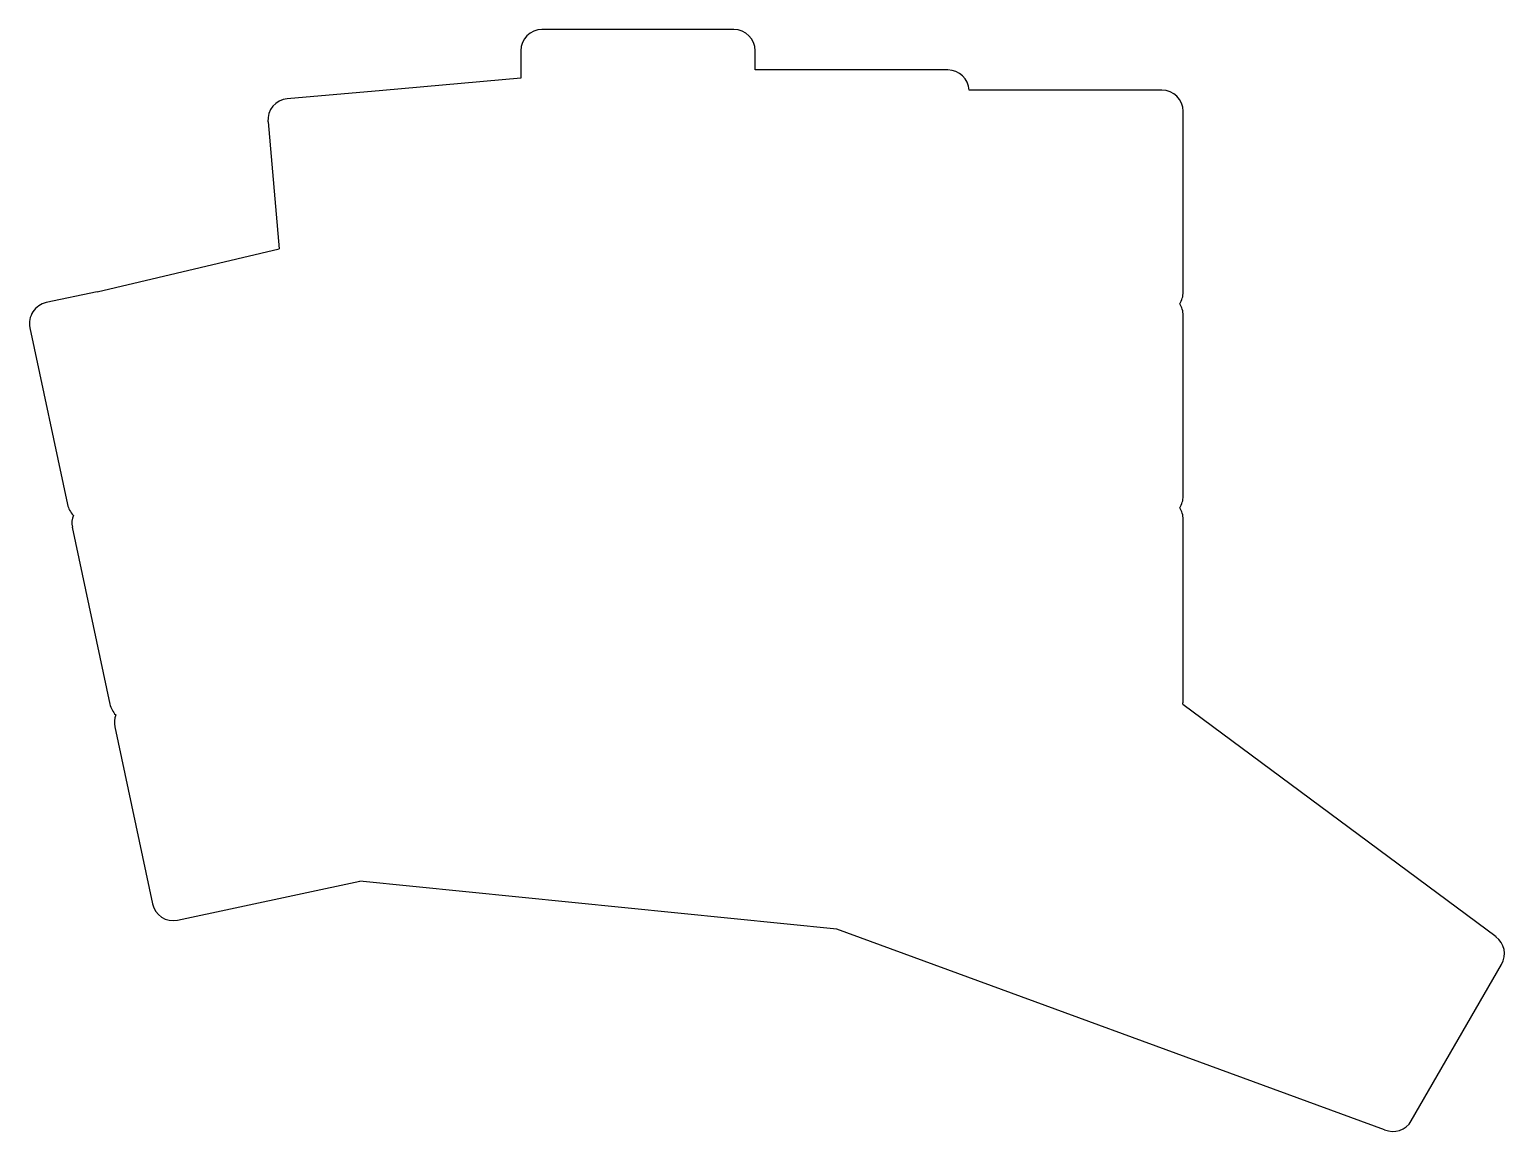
# Model space of a CAD drawing. Header units: millimetres. Extents: x -21 to 119, y -32 to 72.
import ezdxf

# ---------------------------------------------------------------- set-up
doc = ezdxf.new("R2010")
doc.units = ezdxf.units.MM

msp = doc.modelspace()

# ---------------------------------------------------------------- linework, layer by layer
for p, q in [((45.82, 71.8), (27.71, 71.8)), ((25.71, 69.8), (25.71, 67.23)), ((47.82, 67.99), (47.82, 69.8)), ((25.71, 67.23), (12.71, 66.06)), ((66.01, 67.99), (47.9, 67.99)), ((12.71, 66.06), (3.69, 65.27)), ((86.2, 66.09), (68.09, 66.09)), ((88.2, 47.04), (88.2, 64.09)), ((1.87, 63.11), (2.92, 51.12)), ((-14.25, 47.07), (2.92, 51.12)), ((-14.25, 47.07), (-19.05, 46.05)), ((88.2, 27.8), (88.2, 44.85)), ((-20.59, 43.68), (-17.04, 27)), ((88.2, 8.56), (88.2, 25.61)), ((-16.59, 24.86), (-13.04, 8.18)), ((88.17, 8.19), (117.71, -13.73)), ((-12.59, 6.04), (-9.04, -10.64)), ((-6.67, -12.18), (10.53, -8.52)), ((55.54, -13.02), (10.53, -8.52)), ((107.19, -31.96), (55.54, -13.02)), ((117.71, -13.73), (117.71, -13.74)), ((109.72, -31.11), (118.24, -16.35)), ((107.19, -31.95), (107.19, -31.96))]:
    msp.add_line(p, q)
for centre, start, end in [((27.71, 69.8), 90, 180), ((45.82, 69.8), 0, 90), ((47.9, 65.99), 90, 92.3785), ((66.01, 65.99), 2.6705, 90), ((68.09, 64.09), 90, 92.4407), ((86.2, 64.09), 0, 90), ((3.86, 63.28), 95, 185), ((-18.63, 44.1), 102, 192), ((86.2, 47.04), 326.7958, 360), ((86.2, 44.85), 0, 33.2042), ((-15.09, 27.42), 192, 225.2042), ((86.2, 27.8), 326.7958, 360), ((86.2, 25.61), 0, 33.2042), ((-14.63, 25.28), 158.7958, 192), ((86.2, 8.56), 349.3991, 360), ((-11.09, 8.6), 192, 225.2042), ((-10.63, 6.46), 158.7958, 192), ((-7.08, -10.22), 192, 282), ((116.51, -15.35), 330, 413.3387), ((107.99, -30.11), 246.6613, 330)]:
    msp.add_arc(centre, 2, start, end)

doc.saveas('drawing.dxf')
